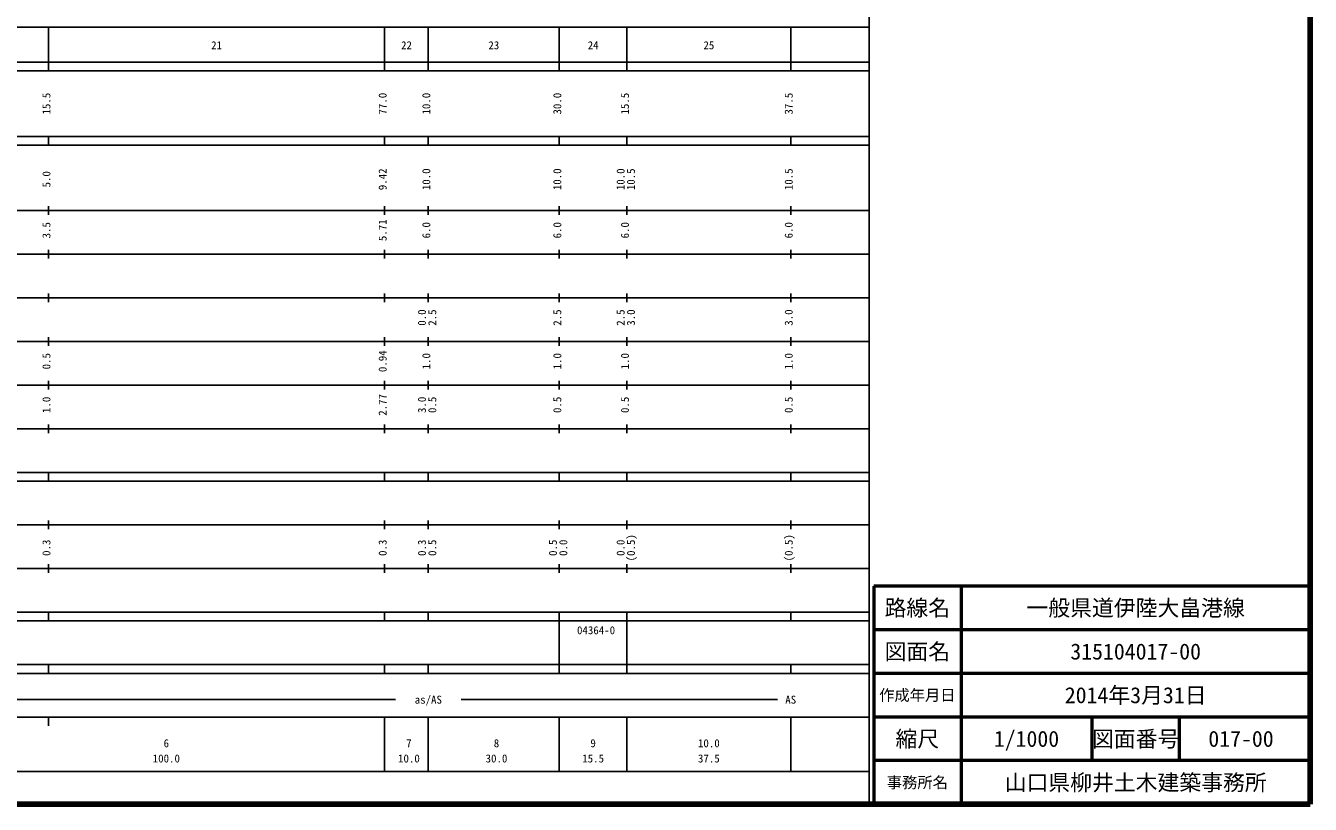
# Model space of a CAD drawing. Units: millimetres on the paper, enlarged 1000 times. Extents: x 40000 to 680000, y 20000 to 380000.
# Drawn here: x 385790 to 680000, y 20000 to 198357 of the extents above; entities that cross this region are included whole.
import ezdxf
from ezdxf.enums import TextEntityAlignment as Align

# ---------------------------------------------------------------- set-up
doc = ezdxf.new("R2010")
doc.units = ezdxf.units.MM
doc.header["$LTSCALE"] = 1000
for name, color, linetype, lineweight in [('M-TTL', 2, 'Continuous', 140), ('M-TTL-BAND', 7, 'Continuous', 25), ('M-TTL-FRAM', 2, 'Continuous', 50), ('M-TTL-LINE', 7, 'Continuous', 50)]:
    doc.layers.add(name, color=color, linetype=linetype, lineweight=lineweight)
doc.layers.add('M-TTL-TXT', color=7, linetype='Continuous')
doc.styles.add('ＭＳ ゴシック', font='')
doc.styles.get('ＭＳ ゴシック').set_extended_font_data('MS Gothic')

msp = doc.modelspace()

# ---------------------------------------------------------------- linework, layer by layer
at = {"layer": 'M-TTL'}
for p, q in [((680000, 20000), (680000, 380000)), ((40000, 20000), (680000, 20000))]:
    msp.add_line(p, q, dxfattribs=at)
at = {"layer": 'M-TTL-BAND'}
for p, q in [((579000, 20000), (579000, 370000)), ((68000, 198000), (579000, 198000)), ((391000, 188000), (391000, 198000)), ((468000, 188000), (468000, 198000)), ((478000, 188000), (478000, 198000)), ((508000, 188000), (508000, 198000)), ((523500, 188000), (523500, 198000)), ((561000, 188000), (561000, 198000)), ((40000, 190000), (579000, 190000)), ((40000, 188000), (579000, 188000)), ((40000, 173000), (579000, 173000)), ((40000, 171000), (579000, 171000)), ((391000, 171000), (391000, 173000)), ((468000, 171000), (468000, 173000)), ((478000, 171000), (478000, 173000)), ((508000, 171000), (508000, 173000)), ((523500, 171000), (523500, 173000)), ((561000, 171000), (561000, 173000)), ((40000, 156000), (579000, 156000)), ((391000, 155000), (391000, 157000)), ((468000, 155000), (468000, 157000)), ((478000, 155000), (478000, 157000)), ((508000, 155000), (508000, 157000)), ((523500, 155000), (523500, 157000)), ((561000, 155000), (561000, 157000)), ((46000, 146000), (579000, 146000)), ((391000, 145000), (391000, 147000)), ((468000, 145000), (468000, 147000)), ((478000, 145000), (478000, 147000)), ((508000, 145000), (508000, 147000)), ((523500, 145000), (523500, 147000)), ((561000, 145000), (561000, 147000)), ((52000, 136000), (579000, 136000)), ((391000, 135000), (391000, 137000)), ((468000, 135000), (468000, 137000)), ((478000, 135000), (478000, 137000)), ((508000, 135000), (508000, 137000)), ((523500, 135000), (523500, 137000)), ((561000, 135000), (561000, 137000)), ((391000, 125000), (391000, 127000)), ((468000, 125000), (468000, 127000)), ((478000, 125000), (478000, 127000)), ((508000, 125000), (508000, 127000)), ((523500, 125000), (523500, 127000)), ((561000, 125000), (561000, 127000)), ((46000, 126000), (579000, 126000)), ((52000, 116000), (579000, 116000)), ((391000, 115000), (391000, 117000)), ((468000, 115000), (468000, 117000)), ((478000, 115000), (478000, 117000)), ((508000, 115000), (508000, 117000)), ((523500, 115000), (523500, 117000)), ((561000, 115000), (561000, 117000)), ((46000, 106000), (579000, 106000)), ((391000, 105000), (391000, 107000)), ((468000, 105000), (468000, 107000)), ((478000, 105000), (478000, 107000)), ((508000, 105000), (508000, 107000)), ((523500, 105000), (523500, 107000)), ((561000, 105000), (561000, 107000)), ((40000, 96000), (579000, 96000)), ((391000, 94000), (391000, 96000)), ((468000, 94000), (468000, 96000)), ((478000, 94000), (478000, 96000)), ((508000, 94000), (508000, 96000)), ((523500, 94000), (523500, 96000)), ((561000, 94000), (561000, 96000)), ((40000, 94000), (579000, 94000)), ((49000, 84000), (579000, 84000)), ((391000, 83000), (391000, 85000)), ((468000, 83000), (468000, 85000)), ((478000, 83000), (478000, 85000)), ((508000, 83000), (508000, 85000)), ((523500, 83000), (523500, 85000)), ((561000, 83000), (561000, 85000)), ((40000, 74000), (579000, 74000)), ((391000, 73000), (391000, 75000)), ((468000, 73000), (468000, 75000)), ((478000, 73000), (478000, 75000)), ((508000, 73000), (508000, 75000)), ((523500, 73000), (523500, 75000)), ((561000, 73000), (561000, 75000)), ((40000, 64000), (579000, 64000)), ((40000, 62000), (579000, 62000)), ((391000, 62000), (391000, 64000)), ((468000, 62000), (468000, 64000)), ((478000, 62000), (478000, 64000)), ((508000, 62000), (508000, 64000)), ((508000, 52000), (508000, 62000)), ((523500, 62000), (523500, 64000)), ((523500, 52000), (523500, 62000)), ((561000, 62000), (561000, 64000)), ((40000, 52000), (579000, 52000)), ((391000, 50000), (391000, 52000)), ((468000, 50000), (468000, 52000)), ((478000, 50000), (478000, 52000)), ((508000, 50000), (508000, 52000)), ((523500, 50000), (523500, 52000)), ((561000, 50000), (561000, 52000)), ((40000, 50000), (579000, 50000)), ((233357, 44000), (470500, 44000)), ((485500, 44000), (558000, 44000)), ((40000, 40000), (579000, 40000)), ((391000, 38000), (391000, 40000)), ((468000, 27500), (468000, 40000)), ((478000, 27500), (478000, 40000)), ((508000, 27500), (508000, 40000)), ((523500, 27500), (523500, 40000)), ((561000, 27500), (561000, 40000)), ((68000, 27500), (579000, 27500))]:
    msp.add_line(p, q, dxfattribs=at)
at = {"layer": 'M-TTL-FRAM'}
for p, q in [((680000, 70000), (580000, 70000)), ((580000, 70000), (580000, 20000))]:
    msp.add_line(p, q, dxfattribs=at)
at = {"layer": 'M-TTL-LINE'}
for p, q in [((600000, 70000), (600000, 20000)), ((680000, 60000), (580000, 60000)), ((680000, 50000), (580000, 50000)), ((680000, 40000), (580000, 40000)), ((630000, 40000), (630000, 30000)), ((650000, 40000), (650000, 30000)), ((680000, 30000), (580000, 30000))]:
    msp.add_line(p, q, dxfattribs=at)

# ---------------------------------------------------------------- texts
at = {"layer": 'M-TTL-BAND', "style": 'ＭＳ ゴシック'}
for s, p in [('21', (429500, 192405)), ('22', (473000, 192405)), ('23', (493000, 192405)), ('24', (515750, 192405)), ('25', (542250, 192405)), ('as/AS', (478000, 42500)), ('AS', (561000, 42500)), ('6', (418000, 32523)), ('7', (473557, 32523)), ('8', (493617, 32523)), ('9', (515750, 32523)), ('10.0', (542250, 32523)), ('100.0', (418000, 29033)), ('10.0', (473557, 29033)), ('30.0', (493617, 29033)), ('15.5', (515750, 29033)), ('37.5', (542250, 29033))]:
    msp.add_text(s, height=1833, dxfattribs=at).set_placement(p, align=Align.BOTTOM_CENTER)
for s, p in [('15.5', (392000, 180500)), ('77.0', (469000, 180500)), ('10.0', (479000, 180500)), ('30.0', (509000, 180500)), ('15.5', (524500, 180500)), ('37.5', (562000, 180500)), ('5.0', (392000, 163174)), ('9.42', (469000, 163174)), ('10.0', (479000, 163174)), ('10.0', (509000, 163174)), ('10.0', (523500, 163174)), ('10.5', (525870, 163174)), ('10.5', (562000, 163174)), ('3.5', (392000, 151500)), ('5.71', (469000, 151500)), ('6.0', (479000, 151500)), ('6.0', (509000, 151500)), ('6.0', (524500, 151500)), ('6.0', (562000, 151500)), ('0.0', (478000, 131500)), ('2.5', (480370, 131500)), ('2.5', (509000, 131500)), ('2.5', (523500, 131500)), ('3.0', (525870, 131500)), ('3.0', (562000, 131500)), ('0.94', (469000, 121500)), ('0.5', (392000, 121500)), ('1.0', (479000, 121500)), ('1.0', (509000, 121500)), ('1.0', (524500, 121500)), ('1.0', (562000, 121500)), ('1.0', (392000, 111500)), ('2.77', (469000, 111500)), ('3.0', (478000, 111500)), ('0.5', (480370, 111500)), ('0.5', (509000, 111500)), ('0.5', (524500, 111500)), ('0.5', (562000, 111500)), ('0.3', (392000, 78764)), ('0.3', (469000, 78764)), ('0.3', (478000, 78764)), ('0.5', (480370, 78764)), ('0.5', (508000, 78764)), ('0.0', (510370, 78764)), ('0.0', (523500, 78764)), ('(0.5)', (525870, 78764)), ('(0.5)', (562000, 78764))]:
    msp.add_text(s, height=1833, rotation=90, dxfattribs=at).set_placement(p, align=Align.BOTTOM_CENTER)
msp.add_text('04364-0', height=1833, dxfattribs=at).set_placement((512053, 58405), align=Align.BOTTOM_LEFT)
at = {"layer": 'M-TTL-TXT', "style": 'ＭＳ ゴシック'}
for s, height, p in [('路線名', 3666, (590000, 65000)), ('路線名', 3666, (590000, 65000)), ('一般県道伊陸大畠港線', 3666, (640000, 65000)), ('図面名', 3666, (590000, 55000)), ('図面名', 3666, (590000, 55000)), ('315104017-00', 3666, (640000, 55000)), ('2014年3月31日', 3666, (640000, 45000)), ('作成年月日', 2566, (590000, 45000)), ('作成年月日', 2566, (590000, 45000)), ('縮尺', 3666, (590000, 35000)), ('縮尺', 3666, (590000, 35000)), ('1/1000', 3666, (615000, 35000)), ('図面番号', 3666, (640000, 35000)), ('図面番号', 3666, (640000, 35000)), ('017-00', 3666, (664125, 35000)), ('事務所名', 2566, (590000, 25000)), ('事務所名', 2566, (590000, 25000)), ('山口県柳井土木建築事務所', 3666, (640000, 25000))]:
    msp.add_text(s, height=height, dxfattribs=at).set_placement(p, align=Align.MIDDLE_CENTER)

doc.saveas('drawing.dxf')
